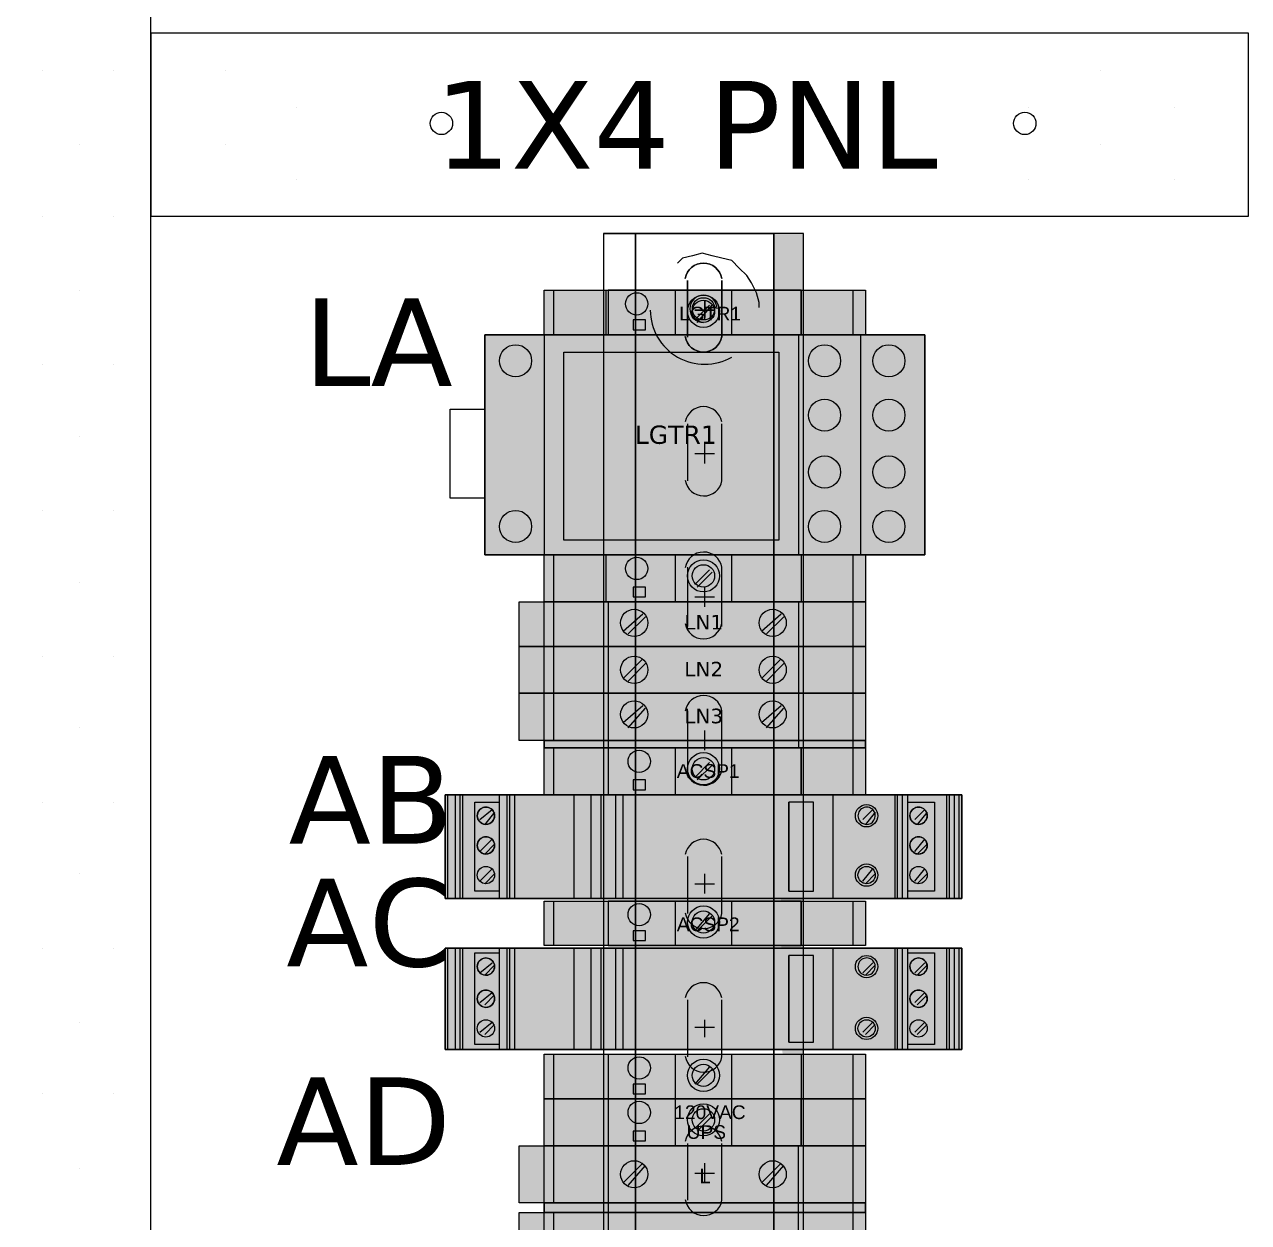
# Model space of a CAD drawing. Extents: x 4719 to 8938, y 1800 to 4482.
# Drawn here: x 6612.1 to 6821.7, y 3513.4 to 3718.5 of the extents above; entities that cross this region are included whole.
import ezdxf

# ---------------------------------------------------------------- set-up
doc = ezdxf.new("R2010")
doc.units = 0
doc.header["$LTSCALE"] = 10
doc.header["$MEASUREMENT"] = 0
doc.layers.add('G02-1-PRDXXXX-E-MRIO-01-P01-01$0$ANNOTATION', color=7, linetype='Continuous')
doc.styles.add('G02-1-PRDXXXX-E-MRIO-01-P01-01$0$PDF Swiss721BT-BoldCondensed', font='arial.ttf')
doc.styles.add('G02-1-PRDXXXX-E-MRIO-01-P01-01$0$PDF Verdana', font='verdana.ttf')

# ---------------------------------------------------------------- blocks, each defined once
blk = doc.blocks.new('G02-1-PRDXXXX-E-MRIO-01-P01-01$0$DV-54809-ZX-350-001')
at = {"layer": 'G02-1-PRDXXXX-E-MRIO-01-P01-01$0$ANNOTATION', "lineweight": 25}
for points in [[(1914.85, 1922.94), (1858.55, 1922.94), (1858.55, 1402.21), (1914.85, 1402.21)], [(1858.55, 1922.94), (1858.55, 1402.21), (1914.85, 1402.21), (1914.85, 1922.94)], [(1914.85, 1917.01), (1914.85, 1885.69), (2102.82, 1885.69), (2102.82, 1917.01)], [(1914.85, 1885.69), (2102.82, 1885.69), (2102.82, 1917.01), (1914.85, 1917.01)], [(2009.69, 1398.4), (2026.62, 1398.4), (2026.62, 1882.72), (2021.54, 1882.72), (2021.54, 1398.4), (2021.54, 1882.72), (2009.69, 1882.72), (1997.83, 1882.72), (1997.83, 1398.4), (1997.83, 1882.72), (1992.33, 1882.72), (1992.33, 1398.4)], [(2026.62, 1398.4), (2026.62, 1882.72), (2021.54, 1882.72), (2021.54, 1398.4), (2021.54, 1882.72), (1997.83, 1882.72), (1997.83, 1398.4), (1997.83, 1882.72), (1992.33, 1882.72), (1992.33, 1398.4)], [(2006.72, 1864.94), (2006.72, 1874.68)], [(2012.65, 1874.68), (2012.65, 1864.94)], [(1982.17, 1865.36), (1982.17, 1872.98), (2037.2, 1872.98), (2037.2, 1865.36), (1982.17, 1865.36), (1982.17, 1872.98), (2037.2, 1872.98), (2037.2, 1865.36)], [(1993.18, 1865.36), (2026.2, 1865.36), (2026.2, 1872.98), (1993.18, 1872.98), (1993.18, 1865.36), (2026.2, 1865.36), (2026.2, 1872.98), (1993.18, 1872.98)], [(2009.69, 1871.29), (2009.69, 1868.33)], [(1997.41, 1866.21), (1999.53, 1866.21), (1999.53, 1867.9), (1997.41, 1867.9)], [(2011.38, 1869.6), (2007.99, 1869.6)], [(1972.01, 1865.36), (1972.01, 1827.69), (2047.37, 1827.69), (2047.37, 1865.36)], [(2047.37, 1865.36), (2047.37, 1827.69), (1972.01, 1827.69), (1972.01, 1865.36)], [(2022.39, 1862.4), (2022.39, 1830.23), (1985.55, 1830.23), (1985.55, 1862.4)], [(1972.01, 1852.66), (1972.01, 1837.42), (1966.08, 1837.42), (1966.08, 1852.66)], [(1982.17, 1819.64), (1982.17, 1827.69), (2037.2, 1827.69), (2037.2, 1819.64), (1982.17, 1819.64), (1982.17, 1827.69), (2037.2, 1827.69), (2037.2, 1819.64)], [(1997.41, 1820.49), (1999.53, 1820.49), (1999.53, 1822.18), (1997.41, 1822.18)], [(1977.93, 1812.02), (1977.93, 1819.64), (2037.2, 1819.64), (2037.2, 1812.02), (1977.93, 1812.02), (1977.93, 1819.64), (2037.2, 1819.64), (2037.2, 1812.02)], [(1977.93, 1803.98), (1977.93, 1812.02), (2037.2, 1812.02), (2037.2, 1803.98), (1977.93, 1803.98), (1977.93, 1812.02), (2037.2, 1812.02), (2037.2, 1803.98)], [(1977.93, 1795.93), (1977.93, 1803.98), (2037.2, 1803.98), (2037.2, 1795.93), (1977.93, 1795.93), (1977.93, 1803.98), (2037.2, 1803.98), (2037.2, 1795.93)], [(2037.2, 1795.93), (2037.2, 1794.66), (1982.17, 1794.66), (1982.17, 1795.93)], [(2037.2, 1795.93), (1982.17, 1795.93), (1982.17, 1794.66), (2037.2, 1794.66)], [(1982.17, 1786.62), (1982.17, 1794.66), (2037.2, 1794.66), (2037.2, 1786.62), (1982.17, 1786.62), (1982.17, 1794.66), (2037.2, 1794.66), (2037.2, 1786.62)], [(1993.18, 1786.62), (2026.2, 1786.62), (2026.2, 1794.66), (1993.18, 1794.66), (1993.18, 1786.62), (2026.2, 1786.62), (2026.2, 1794.66), (1993.18, 1794.66)], [(1997.41, 1787.47), (1999.53, 1787.47), (1999.53, 1789.16), (1997.41, 1789.16)], [(1965.23, 1768.84), (2053.72, 1768.84), (2053.72, 1786.62), (1965.23, 1786.62), (1965.23, 1768.84), (1965.23, 1786.62), (2053.72, 1786.62), (2053.72, 1768.84)], [(1982.17, 1760.79), (1982.17, 1768.41), (2037.2, 1768.41), (2037.2, 1760.79), (1982.17, 1760.79), (1982.17, 1768.41), (2037.2, 1768.41), (2037.2, 1760.79)], [(1993.18, 1760.79), (2026.2, 1760.79), (2026.2, 1768.41), (1993.18, 1768.41), (1993.18, 1760.79), (2026.2, 1760.79), (2026.2, 1768.41), (1993.18, 1768.41)], [(1997.41, 1761.64), (1999.53, 1761.64), (1999.53, 1763.33), (1997.41, 1763.33)], [(1965.23, 1743.01), (2053.72, 1743.01), (2053.72, 1760.37), (1965.23, 1760.37), (1965.23, 1743.01), (1965.23, 1760.37), (2053.72, 1760.37), (2053.72, 1743.01)], [(1982.17, 1734.55), (1982.17, 1742.17), (2037.2, 1742.17), (2037.2, 1734.55), (1982.17, 1734.55), (1982.17, 1742.17), (2037.2, 1742.17), (2037.2, 1734.55)], [(1997.41, 1735.39), (1999.53, 1735.39), (1999.53, 1737.09), (1997.41, 1737.09)], [(1982.17, 1726.5), (1982.17, 1734.55), (2037.2, 1734.55), (2037.2, 1726.5), (1982.17, 1726.5), (1982.17, 1734.55), (2037.2, 1734.55), (2037.2, 1726.5)], [(1993.18, 1726.5), (2026.2, 1726.5), (2026.2, 1734.55), (1993.18, 1734.55), (1993.18, 1726.5), (2026.2, 1726.5), (2026.2, 1734.55), (1993.18, 1734.55)], [(1997.41, 1727.35), (1999.53, 1727.35), (1999.53, 1729.04), (1997.41, 1729.04)], [(1977.93, 1716.77), (1977.93, 1726.5), (2037.2, 1726.5), (2037.2, 1716.77), (1977.93, 1716.77), (1977.93, 1726.5), (2037.2, 1726.5), (2037.2, 1716.77)], [(1977.93, 1705.33), (1977.93, 1715.07), (2037.2, 1715.07), (2037.2, 1705.33), (1977.93, 1705.33), (1977.93, 1715.07), (2037.2, 1715.07), (2037.2, 1705.33)], [(2037.2, 1716.77), (2037.2, 1715.07), (1982.17, 1715.07), (1982.17, 1716.77)], [(2037.2, 1716.77), (1982.17, 1716.77), (1982.17, 1715.07), (2037.2, 1715.07)]]:
    blk.add_lwpolyline(points, close=True, dxfattribs=at)
at = {"layer": 'G02-1-PRDXXXX-E-MRIO-01-P01-01$0$ANNOTATION', "color": 7, "lineweight": 0, "true_color": 0xffffff}
for points in [[(1914.85, 1917.01), (1914.85, 1885.69)], [(2009.69, 1882.72), (1992.33, 1882.72), (2021.54, 1882.72), (1992.33, 1882.72)], [(1982.17, 1865.36), (1982.17, 1872.98)], [(1972.01, 1865.36), (1972.01, 1827.69)], [(1993.18, 1865.36), (2026.2, 1865.36)], [(1982.17, 1819.64), (1982.17, 1827.69)], [(1977.93, 1795.93), (1977.93, 1803.98), (1977.93, 1812.02), (1977.93, 1819.64)], [(1982.17, 1786.62), (1982.17, 1794.66)], [(2037.2, 1795.93), (2037.2, 1794.66)], [(1965.23, 1768.84), (1965.23, 1786.62)], [(1993.18, 1786.62), (2026.2, 1786.62)], [(1982.17, 1760.79), (1982.17, 1768.41)], [(1965.23, 1743.01), (1965.23, 1760.37)], [(1993.18, 1760.79), (2026.2, 1760.79)], [(1982.17, 1726.5), (1982.17, 1734.55), (1982.17, 1742.17)], [(1977.93, 1716.77), (1977.93, 1726.5)], [(1993.18, 1726.5), (2026.2, 1726.5)], [(1977.93, 1705.33), (1977.93, 1715.07)], [(2037.2, 1716.77), (2037.2, 1715.07)]]:
    blk.add_lwpolyline(points, dxfattribs=at)
at = {"layer": 'G02-1-PRDXXXX-E-MRIO-01-P01-01$0$ANNOTATION', "lineweight": 25}
for points in [[(1939.83, 1917.01), (1939.83, 1917.01)], [(1964.81, 1917.01), (1964.81, 1917.01)], [(1990.21, 1917.01), (1990.21, 1917.01)], [(2015.19, 1917.01), (2015.19, 1917.01)], [(2040.17, 1917.01), (2040.17, 1917.01)], [(2065.15, 1917.01), (2065.15, 1917.01)], [(2090.12, 1917.01), (2090.12, 1917.01)], [(1896.23, 1910.66), (1896.23, 1910.66)], [(1908.5, 1910.66), (1908.5, 1910.66)], [(1927.55, 1910.66), (1927.55, 1910.66)], [(2077.42, 1910.66), (2077.42, 1910.66)], [(1939.83, 1904.31), (1939.83, 1904.31)], [(2065.15, 1904.31), (2065.15, 1904.31)], [(2090.12, 1904.31), (2090.12, 1904.31)], [(1902.58, 1897.96), (1902.58, 1897.96)], [(1914.85, 1897.96), (1914.85, 1897.96)], [(1927.55, 1897.96), (1927.55, 1897.96)], [(2077.42, 1897.96), (2077.42, 1897.96)], [(1939.83, 1892.04), (1939.83, 1892.04)], [(2065.15, 1892.04), (2065.15, 1892.04)], [(2090.12, 1892.04), (2090.12, 1892.04)], [(1896.23, 1885.69), (1896.23, 1885.69)], [(1908.5, 1885.69), (1908.5, 1885.69)], [(1927.55, 1885.69), (1927.55, 1885.69)], [(1952.53, 1885.69), (1952.53, 1885.69)], [(1977.51, 1885.69), (1977.51, 1885.69)], [(2002.49, 1885.69), (2002.49, 1885.69)], [(2027.47, 1885.69), (2027.47, 1885.69)], [(2052.45, 1885.69), (2052.45, 1885.69)], [(2077.42, 1885.69), (2077.42, 1885.69)], [(2019, 1870.02), (2019, 1870.87), (2018.58, 1872.56), (2017.73, 1874.25), (2016.88, 1875.52), (2015.61, 1876.79), (2014.34, 1878.06), (2012.65, 1878.49), (2010.96, 1878.91), (2009.26, 1879.34), (2007.57, 1878.91), (2005.88, 1878.49), (2005.03, 1877.64)], [(1902.58, 1872.98), (1902.58, 1872.98)], [(1914.85, 1872.98), (1914.85, 1872.98)], [(1983.86, 1865.36), (1983.86, 1872.98)], [(1992.75, 1872.98), (1992.75, 1865.36)], [(2004.61, 1872.98), (2004.61, 1865.36)], [(2014.34, 1865.36), (2014.34, 1872.98)], [(2026.2, 1872.98), (2026.2, 1865.36)], [(2035.09, 1865.36), (2035.09, 1872.98)], [(2010.53, 1870.44), (2007.99, 1867.9)], [(2008.42, 1867.48), (2010.96, 1870.44)], [(2009.69, 1867.9), (2009.69, 1871.29)], [(2007.99, 1869.6), (2011.38, 1869.6)], [(1982.17, 1865.36), (1982.17, 1827.69)], [(2025.77, 1865.36), (2025.77, 1827.69)], [(2036.36, 1865.36), (2036.36, 1827.69)], [(1896.23, 1860.28), (1896.23, 1860.28)], [(1908.5, 1860.28), (1908.5, 1860.28)], [(2006.72, 1850.12), (2006.72, 1840.39)], [(1902.58, 1848.01), (1902.58, 1848.01)], [(1914.85, 1848.01), (1914.85, 1848.01)], [(2007.99, 1845.04), (2011.38, 1845.04)], [(2009.69, 1843.35), (2009.69, 1846.74)], [(1896.23, 1835.31), (1896.23, 1835.31)], [(1908.5, 1835.31), (1908.5, 1835.31)], [(1983.86, 1795.93), (1983.86, 1803.98), (1983.86, 1812.02), (1983.86, 1819.64), (1983.86, 1827.69)], [(1992.75, 1827.69), (1992.75, 1819.64)], [(2004.61, 1827.69), (2004.61, 1819.64)], [(2014.34, 1819.64), (2014.34, 1827.69)], [(2026.2, 1827.69), (2026.2, 1819.64)], [(2035.09, 1786.62), (2035.09, 1794.66), (2035.09, 1795.93), (2035.09, 1803.98), (2035.09, 1812.02), (2035.09, 1819.64), (2035.09, 1827.69)], [(2006.72, 1825.57), (2006.72, 1815.41)], [(2010.53, 1825.15), (2007.99, 1822.6)], [(2008.42, 1822.18), (2010.96, 1824.72)], [(1902.58, 1823.03), (1902.58, 1823.03)], [(1914.85, 1823.03), (1914.85, 1823.03)], [(2009.69, 1818.79), (2009.69, 1822.18)], [(1982.17, 1795.93), (1982.17, 1803.98), (1982.17, 1812.02), (1982.17, 1819.64)], [(1993.18, 1819.64), (1993.18, 1812.02), (1993.18, 1803.98), (1993.18, 1795.93), (1993.18, 1794.66), (1993.18, 1786.62)], [(2007.99, 1820.49), (2011.38, 1820.49)], [(2009.69, 1819.64), (2009.69, 1819.64)], [(2025.77, 1819.64), (2025.77, 1812.02), (2025.77, 1803.98), (2025.77, 1795.93), (2025.77, 1794.66)], [(1999.1, 1817.52), (1995.72, 1814.56)], [(2022.81, 1817.52), (2019.42, 1814.56)], [(1996.56, 1814.14), (1999.53, 1817.1)], [(2020.27, 1814.14), (2023.23, 1817.1)], [(2009.69, 1812.02), (2009.69, 1812.02)], [(1896.23, 1810.33), (1896.23, 1810.33)], [(1908.5, 1810.33), (1908.5, 1810.33)], [(1999.1, 1809.9), (1995.72, 1806.52)], [(2022.81, 1809.9), (2019.42, 1806.52)], [(1996.56, 1806.09), (1999.53, 1809.06)], [(2020.27, 1806.09), (2023.23, 1809.06)], [(2009.69, 1803.98), (2009.69, 1803.98)], [(1999.1, 1801.86), (1995.72, 1798.9)], [(1996.56, 1798.05), (1999.53, 1801.44)], [(2006.72, 1801.01), (2006.72, 1790.85)], [(2022.81, 1801.86), (2019.42, 1798.9)], [(2020.27, 1798.05), (2023.23, 1801.44)], [(1902.58, 1798.05), (1902.58, 1798.05)], [(1914.85, 1798.05), (1914.85, 1798.05)], [(2009.69, 1794.24), (2009.69, 1797.63)], [(1983.86, 1786.62), (1983.86, 1794.66)], [(2004.61, 1794.66), (2004.61, 1786.62)], [(2007.99, 1795.93), (2011.38, 1795.93)], [(2014.34, 1786.62), (2014.34, 1794.66)], [(2026.2, 1794.66), (2026.2, 1786.62)], [(2010.53, 1792.12), (2007.99, 1789.58)], [(2008.42, 1789.16), (2010.96, 1791.7)], [(1965.66, 1786.62), (1965.66, 1768.84)], [(1966.93, 1786.62), (1966.93, 1768.84)], [(1967.77, 1786.62), (1967.77, 1768.84)], [(1968.2, 1786.62), (1968.2, 1768.84)], [(1974.55, 1768.84), (1974.55, 1786.62)], [(1975.82, 1786.62), (1975.82, 1768.84)], [(1976.24, 1786.62), (1976.24, 1768.84)], [(1977.09, 1786.62), (1977.09, 1768.84)], [(1987.25, 1786.62), (1987.25, 1768.84)], [(1990.21, 1786.62), (1990.21, 1768.84)], [(1991.9, 1786.62), (1991.9, 1768.84)], [(1994.45, 1768.84), (1994.45, 1786.62)], [(1995.72, 1768.84), (1995.72, 1786.62)], [(2031.7, 1768.84), (2031.7, 1786.62), (2027.47, 1786.62)], [(2042.28, 1768.84), (2042.28, 1786.62)], [(2042.71, 1768.84), (2042.71, 1786.62)], [(2043.55, 1768.84), (2043.55, 1786.62)], [(2044.4, 1786.62), (2044.4, 1768.84)], [(2051.18, 1768.84), (2051.18, 1786.62)], [(2051.6, 1768.84), (2051.6, 1786.62)], [(2052.45, 1768.84), (2052.45, 1786.62)], [(2053.29, 1768.84), (2053.29, 1786.62)], [(1896.23, 1785.35), (1896.23, 1785.35)], [(1908.5, 1785.35), (1908.5, 1785.35)], [(1974.55, 1770.11), (1970.31, 1770.11), (1970.31, 1785.35), (1974.55, 1785.35)], [(1971.16, 1782.39), (1973.28, 1784.08)], [(2024.08, 1770.11), (2028.31, 1770.11), (2028.31, 1785.35), (2024.08, 1785.35), (2024.08, 1770.11), (2024.08, 1785.35)], [(2036.78, 1782.39), (2038.47, 1784.08)], [(2044.4, 1785.35), (2049.06, 1785.35), (2049.06, 1770.11), (2044.4, 1770.11)], [(2045.67, 1782.39), (2047.37, 1784.08)], [(1973.7, 1783.66), (1972.01, 1781.54)], [(2038.9, 1783.66), (2037.2, 1781.54)], [(2047.79, 1783.66), (2046.09, 1781.54)], [(1971.16, 1776.88), (1973.28, 1779)], [(1973.7, 1778.15), (1972.01, 1776.46)], [(2045.67, 1776.88), (2047.37, 1779)], [(2047.79, 1778.15), (2046.09, 1776.46)], [(2006.72, 1776.04), (2006.72, 1766.3)], [(1971.16, 1771.8), (1973.28, 1773.92)], [(2036.78, 1771.8), (2038.47, 1773.92)], [(2045.67, 1771.8), (2047.37, 1773.92)], [(1902.58, 1773.07), (1902.58, 1773.07)], [(1914.85, 1773.07), (1914.85, 1773.07)], [(1973.7, 1773.07), (1972.01, 1771.38)], [(2007.99, 1771.38), (2011.38, 1771.38)], [(2009.69, 1769.68), (2009.69, 1773.07)], [(2038.9, 1773.07), (2037.2, 1771.38)], [(2047.79, 1773.07), (2046.09, 1771.38)], [(1983.86, 1760.79), (1983.86, 1768.41)], [(1993.18, 1768.41), (1993.18, 1760.79)], [(2004.61, 1768.41), (2004.61, 1760.79)], [(2014.34, 1760.79), (2014.34, 1768.41)], [(2026.2, 1768.41), (2026.2, 1760.79)], [(2035.09, 1760.79), (2035.09, 1768.41)], [(2010.53, 1766.3), (2007.99, 1763.33)], [(2008.42, 1763.33), (2010.96, 1765.87)], [(1896.23, 1760.37), (1896.23, 1760.37)], [(1908.5, 1760.37), (1908.5, 1760.37)], [(1965.66, 1760.37), (1965.66, 1743.01)], [(1966.93, 1760.37), (1966.93, 1743.01)], [(1967.77, 1760.37), (1967.77, 1743.01)], [(1968.2, 1760.37), (1968.2, 1743.01)], [(1974.55, 1743.86), (1970.31, 1743.86), (1970.31, 1759.52), (1974.55, 1759.52)], [(1974.55, 1743.01), (1974.55, 1760.37)], [(1975.82, 1760.37), (1975.82, 1743.01)], [(1976.24, 1760.37), (1976.24, 1743.01)], [(1977.09, 1760.37), (1977.09, 1743.01)], [(1987.25, 1760.37), (1987.25, 1743.01)], [(1990.21, 1760.37), (1990.21, 1743.01)], [(1991.9, 1760.37), (1991.9, 1743.01)], [(1994.45, 1743.01), (1994.45, 1760.37)], [(1995.72, 1743.01), (1995.72, 1760.37)], [(2024.08, 1744.28), (2028.31, 1744.28), (2028.31, 1759.1), (2024.08, 1759.1), (2024.08, 1744.28), (2024.08, 1759.1)], [(2031.7, 1743.01), (2031.7, 1760.37), (2027.47, 1760.37)], [(2042.28, 1743.01), (2042.28, 1760.37)], [(2042.71, 1743.01), (2042.71, 1760.37)], [(2043.55, 1743.01), (2043.55, 1760.37)], [(2044.4, 1760.37), (2044.4, 1743.01)], [(2044.4, 1759.52), (2049.06, 1759.52), (2049.06, 1743.86), (2044.4, 1743.86)], [(2051.18, 1743.01), (2051.18, 1760.37)], [(2051.6, 1743.01), (2051.6, 1760.37)], [(2052.45, 1743.01), (2052.45, 1760.37)], [(2053.29, 1743.01), (2053.29, 1760.37)], [(1971.16, 1756.14), (1973.28, 1757.83)], [(1973.7, 1757.41), (1972.01, 1755.71)], [(2036.78, 1756.14), (2038.47, 1757.83)], [(2038.9, 1757.41), (2037.2, 1755.71)], [(2045.67, 1756.14), (2047.37, 1757.83)], [(2047.79, 1757.41), (2046.09, 1755.71)], [(1971.16, 1751.06), (1973.28, 1752.75)], [(2045.67, 1751.06), (2047.37, 1752.75)], [(1973.7, 1752.33), (1972.01, 1750.63)], [(2006.72, 1751.48), (2006.72, 1741.74)], [(2047.79, 1752.33), (2046.09, 1750.63)], [(1902.58, 1747.67), (1902.58, 1747.67)], [(1914.85, 1747.67), (1914.85, 1747.67)], [(1971.16, 1745.98), (1973.28, 1747.67)], [(1973.7, 1747.25), (1972.01, 1745.55)], [(2007.99, 1746.82), (2011.38, 1746.82)], [(2009.69, 1745.13), (2009.69, 1748.09)], [(2036.78, 1745.98), (2038.47, 1747.67)], [(2038.9, 1747.25), (2037.2, 1745.55)], [(2045.67, 1745.98), (2047.37, 1747.67)], [(2047.79, 1747.25), (2046.09, 1745.55)], [(1983.86, 1716.77), (1983.86, 1726.5), (1983.86, 1734.55), (1983.86, 1742.17)], [(1993.18, 1742.17), (1993.18, 1734.55), (1993.18, 1726.5), (1993.18, 1716.77), (1993.18, 1715.07), (1993.18, 1705.33), (1993.18, 1703.64), (1993.18, 1693.9), (1993.18, 1692.21)], [(2004.61, 1742.17), (2004.61, 1734.55), (2004.61, 1726.5)], [(2014.34, 1726.5), (2014.34, 1734.55), (2014.34, 1742.17)], [(2026.2, 1742.17), (2026.2, 1734.55), (2026.2, 1726.5)], [(2035.09, 1692.21), (2035.09, 1693.9), (2035.09, 1703.64), (2035.09, 1705.33), (2035.09, 1715.07), (2035.09, 1716.77), (2035.09, 1726.5), (2035.09, 1734.55), (2035.09, 1742.17)], [(2010.53, 1740.05), (2007.99, 1737.09)], [(2008.42, 1737.09), (2010.96, 1739.63)], [(1896.23, 1735.39), (1896.23, 1735.39)], [(1908.5, 1735.39), (1908.5, 1735.39)], [(2010.53, 1732.01), (2007.99, 1729.47)], [(2008.42, 1729.04), (2010.96, 1731.58)], [(1982.17, 1716.77), (1982.17, 1726.5)], [(2006.72, 1726.93), (2006.72, 1717.19)], [(2009.69, 1726.5), (2009.69, 1726.5)], [(2025.77, 1692.21), (2025.77, 1693.9), (2025.77, 1703.64), (2025.77, 1705.33), (2025.77, 1715.07), (2025.77, 1716.77), (2025.77, 1726.5)], [(1999.1, 1723.54), (1995.72, 1720.15)], [(2009.69, 1720.15), (2009.69, 1723.54)], [(2022.81, 1723.54), (2019.42, 1720.15)], [(1902.58, 1722.69), (1902.58, 1722.69)], [(1914.85, 1722.69), (1914.85, 1722.69)], [(1996.56, 1719.73), (1999.53, 1723.12)], [(2007.99, 1721.85), (2011.38, 1721.85)], [(2020.27, 1719.73), (2023.23, 1723.12)], [(1982.17, 1705.33), (1982.17, 1715.07)], [(1983.86, 1705.33), (1983.86, 1715.07)], [(2009.69, 1715.07), (2009.69, 1715.07)]]:
    blk.add_lwpolyline(points, dxfattribs=at)
for points in [[(2012.6, 1875.02, 0.839084), (2006.35, 1875.02, -0.839084)], [(2006.35, 1865.05, 0.845395), (2012.6, 1865.05, -0.845395)]]:
    blk.add_lwpolyline(points, format="xyb", close=True, dxfattribs=at)
for points in [[(2006.35, 1840.49, 0.845395), (2012.65, 1840.39), (2012.65, 1850.12)], [(2012.65, 1815.41), (2012.65, 1825.57, 0.839134), (2006.35, 1825.49)], [(2006.35, 1790.96, 0.845395), (2012.65, 1790.85), (2012.65, 1801.01, 0.839084), (2006.35, 1800.93)], [(1973.53, 1783.72, 0.150884), (1972.91, 1784.33, 0.7381), (1970.91, 1782.33, 1.002177), (1973.53, 1783.72)], [(2038.72, 1783.72, 0.1508), (2038.11, 1784.33, 0.73804), (2036.11, 1782.33, 1.000751), (2038.72, 1783.72)], [(2047.62, 1783.72, 0.150884), (2047, 1784.33, 0.7381), (2045, 1782.33, 1.002177), (2047.62, 1783.72)], [(1973.53, 1778.64, 0.150905), (1972.91, 1779.25, 0.73814), (1970.91, 1777.25, 1.002227), (1973.53, 1778.64)], [(2047.62, 1778.64, 0.150905), (2047, 1779.25, 0.73814), (2045, 1777.25, 1.002227), (2047.62, 1778.64)], [(2006.35, 1766.4, 0.845395), (2012.65, 1766.3), (2012.65, 1776.04)], [(1973.53, 1757.89, 0.1508), (1972.91, 1758.5, 0.737071), (1970.91, 1756.5, 1.002062), (1973.53, 1757.89)], [(2038.72, 1757.89, 0.150716), (2038.11, 1758.5, 0.737011), (2036.11, 1756.5, 1.000637), (2038.72, 1757.89)], [(2047.62, 1757.89, 0.1508), (2047, 1758.5, 0.737071), (2045, 1756.5, 1.002062), (2047.62, 1757.89)], [(1973.53, 1752.39, 0.148696), (1972.91, 1753, 0.739354), (1970.91, 1751, 1.002433), (1973.53, 1752.39)], [(2047.62, 1752.39, 0.148696), (2047, 1753, 0.739354), (2045, 1751, 1.002433), (2047.62, 1752.39)], [(2006.35, 1741.85, 0.845395), (2012.65, 1741.74), (2012.65, 1751.48)], [(2006.35, 1717.29, 0.845395), (2012.65, 1717.19), (2012.65, 1726.93)]]:
    blk.add_lwpolyline(points, format="xyb", dxfattribs=at)
for centre, radius in [((1964.6, 1901.56), 1.91), ((2064.51, 1901.56), 1.91), ((1998.04, 1870.66), 1.91), ((2009.48, 1869.39), 2.75), ((2009.48, 1869.81), 1.91), ((2009.47, 1869.38), 1.91), ((1977.3, 1860.92), 2.75), ((2030.22, 1860.92), 2.75), ((2041.23, 1860.92), 2.75), ((2030.22, 1851.61), 2.75), ((2041.23, 1851.61), 2.75), ((2030.22, 1841.87), 2.75), ((2041.23, 1841.87), 2.75), ((1977.3, 1832.55), 2.75), ((2030.22, 1832.55), 2.75), ((2041.23, 1832.55), 2.75), ((1998.04, 1825.36), 1.91), ((2009.48, 1824.09), 2.75), ((2009.47, 1824.09), 1.91), ((1997.62, 1816.04), 2.33), ((2021.33, 1816.04), 2.33), ((1997.62, 1808), 2.33), ((2021.33, 1808), 2.33), ((1997.62, 1800.38), 2.33), ((2021.33, 1800.38), 2.33), ((1998.47, 1792.33), 1.91), ((2009.48, 1791.07), 2.75), ((2009.47, 1791.06), 1.91), ((1972.22, 1783.02), 1.48), ((2037.41, 1783.02), 1.91), ((2046.31, 1783.02), 1.48), ((1972.22, 1777.94), 1.48), ((2046.31, 1777.94), 1.48), ((1972.22, 1772.86), 1.48), ((2037.41, 1772.86), 1.91), ((2037.42, 1772.86), 1.48), ((2046.31, 1772.86), 1.48), ((1998.47, 1766.09), 1.91), ((2009.48, 1764.82), 2.75), ((2009.47, 1764.82), 1.91), ((2037.41, 1757.19), 1.91), ((1972.22, 1757.2), 1.48), ((2046.31, 1757.2), 1.48), ((1972.22, 1751.69), 1.48), ((2046.31, 1751.69), 1.48), ((2037.41, 1746.61), 1.91), ((1972.22, 1746.61), 1.48), ((2037.42, 1746.61), 1.48), ((2046.31, 1746.61), 1.48), ((1998.47, 1739.84), 1.91), ((2009.48, 1738.57), 2.75), ((2009.47, 1738.57), 1.91), ((1998.47, 1732.22), 1.91), ((2009.48, 1730.95), 2.75), ((2009.47, 1730.95), 1.91), ((1997.62, 1721.63), 2.33), ((2021.33, 1721.63), 2.33)]:
    blk.add_circle(centre, radius, dxfattribs=at)
for centre, radius, start, end in [((2009.47, 1869.81), 2.33, 0.0019, 269.9981), ((2009.69, 1869.64), 9.32, 180.2306, 299.9059), ((2009.48, 1849.91), 3.17, 10.0014, 169.9993), ((2009.47, 1816.46), 3.17, 189.5704, 350.4145), ((2009.48, 1775.83), 3.17, 10.0014, 169.9993), ((2009.48, 1751.27), 3.17, 10.0005, 170.0002), ((2009.47, 1726.71), 3.18, 10.0496, 169.9511)]:
    blk.add_arc(centre, radius, start, end, dxfattribs=at)
at = {"layer": 'G02-1-PRDXXXX-E-MRIO-01-P01-01$0$ANNOTATION', "color": 7, "true_color": 0xffffff, "transparency": 33554559}
for points in [[(2026.62, 1398.4), (2026.62, 1882.72), (2021.54, 1882.72)], [(2037.2, 1865.36), (2037.2, 1872.98), (1982.17, 1865.36)], [(2037.2, 1872.98), (1982.17, 1865.36), (1982.17, 1872.98)], [(1993.18, 1872.98), (2026.2, 1872.98), (1993.18, 1865.36)], [(2026.2, 1872.98), (1993.18, 1865.36), (2026.2, 1865.36)], [(2047.37, 1865.36), (2047.37, 1827.69), (1972.01, 1865.36)], [(2047.37, 1827.69), (1972.01, 1865.36), (1972.01, 1827.69)], [(2037.2, 1819.64), (2037.2, 1827.69), (1982.17, 1819.64)], [(2037.2, 1827.69), (1982.17, 1819.64), (1982.17, 1827.69)], [(2037.2, 1812.02), (2037.2, 1819.64), (1977.93, 1812.02)], [(2037.2, 1819.64), (1977.93, 1812.02), (1977.93, 1819.64)], [(2037.2, 1803.98), (2037.2, 1812.02), (1977.93, 1803.98)], [(2037.2, 1812.02), (1977.93, 1803.98), (1977.93, 1812.02)], [(2037.2, 1795.93), (2037.2, 1803.98), (1977.93, 1795.93)], [(2037.2, 1803.98), (1977.93, 1795.93), (1977.93, 1803.98)], [(1982.17, 1795.93), (1982.17, 1794.66), (2037.2, 1795.93)], [(1982.17, 1794.66), (2037.2, 1795.93), (2037.2, 1794.66)], [(2037.2, 1786.62), (2037.2, 1794.66), (1982.17, 1786.62)], [(2037.2, 1794.66), (1982.17, 1786.62), (1982.17, 1794.66)], [(1993.18, 1794.66), (2026.2, 1794.66), (1993.18, 1786.62)], [(2026.2, 1794.66), (1993.18, 1786.62), (2026.2, 1786.62)], [(2053.72, 1768.84), (2053.72, 1786.62), (1965.23, 1768.84)], [(2053.72, 1786.62), (1965.23, 1768.84), (1965.23, 1786.62)], [(2037.2, 1760.79), (2037.2, 1768.41), (1982.17, 1760.79)], [(2037.2, 1768.41), (1982.17, 1760.79), (1982.17, 1768.41)], [(1993.18, 1768.41), (2026.2, 1768.41), (1993.18, 1760.79)], [(2026.2, 1768.41), (1993.18, 1760.79), (2026.2, 1760.79)], [(2053.72, 1743.01), (2053.72, 1760.37), (1965.23, 1743.01)], [(2053.72, 1760.37), (1965.23, 1743.01), (1965.23, 1760.37)], [(2037.2, 1734.55), (2037.2, 1742.17), (1982.17, 1734.55)], [(2037.2, 1742.17), (1982.17, 1734.55), (1982.17, 1742.17)], [(2037.2, 1726.5), (2037.2, 1734.55), (1982.17, 1726.5)], [(2037.2, 1734.55), (1982.17, 1726.5), (1982.17, 1734.55)], [(1993.18, 1734.55), (2026.2, 1734.55), (1993.18, 1726.5)], [(2026.2, 1734.55), (1993.18, 1726.5), (2026.2, 1726.5)], [(2037.2, 1716.77), (2037.2, 1726.5), (1977.93, 1716.77)], [(2037.2, 1726.5), (1977.93, 1716.77), (1977.93, 1726.5)], [(2037.2, 1705.33), (2037.2, 1715.07), (1977.93, 1705.33)], [(2037.2, 1715.07), (1977.93, 1705.33), (1977.93, 1715.07)], [(1982.17, 1716.77), (1982.17, 1715.07), (2037.2, 1716.77)], [(1982.17, 1715.07), (2037.2, 1716.77), (2037.2, 1715.07)]]:
    blk.add_solid(points, dxfattribs=at)
at = {"layer": 'G02-1-PRDXXXX-E-MRIO-01-P01-01$0$ANNOTATION', "attachment_point": 4}
for s, insert, char_height, style in [('1X4 PNL', (1963.42, 1901.33), 15.016, 'G02-1-PRDXXXX-E-MRIO-01-P01-01$0$PDF Verdana'), ('LA', (1940.98, 1864.08), 15.016, 'G02-1-PRDXXXX-E-MRIO-01-P01-01$0$PDF Verdana'), ('LGTR1', (2005.33, 1868.98), 2.348, 'G02-1-PRDXXXX-E-MRIO-01-P01-01$0$PDF Swiss721BT-BoldCondensed'), ('LGTR1', (1997.71, 1848.23), 3.128, 'G02-1-PRDXXXX-E-MRIO-01-P01-01$0$PDF Verdana'), ('LN1', (2006.18, 1816.16), 2.503, 'G02-1-PRDXXXX-E-MRIO-01-P01-01$0$PDF Verdana'), ('LN2', (2006.18, 1808.12), 2.503, 'G02-1-PRDXXXX-E-MRIO-01-P01-01$0$PDF Verdana'), ('LN3', (2006.18, 1800.08), 2.503, 'G02-1-PRDXXXX-E-MRIO-01-P01-01$0$PDF Verdana'), ('AB', (1938.44, 1785.76), 15.016, 'G02-1-PRDXXXX-E-MRIO-01-P01-01$0$PDF Verdana'), ('ACSP1', (2004.91, 1790.66), 2.348, 'G02-1-PRDXXXX-E-MRIO-01-P01-01$0$PDF Swiss721BT-BoldCondensed'), ('AC', (1938.02, 1764.59), 15.016, 'G02-1-PRDXXXX-E-MRIO-01-P01-01$0$PDF Verdana'), ('ACSP2', (2004.91, 1764.41), 2.348, 'G02-1-PRDXXXX-E-MRIO-01-P01-01$0$PDF Swiss721BT-BoldCondensed'), ('AD', (1936.33, 1730.73), 15.016, 'G02-1-PRDXXXX-E-MRIO-01-P01-01$0$PDF Verdana'), ('120VAC', (2004.48, 1732.24), 2.348, 'G02-1-PRDXXXX-E-MRIO-01-P01-01$0$PDF Swiss721BT-BoldCondensed'), ('UPS', (2006.6, 1728.85), 2.348, 'G02-1-PRDXXXX-E-MRIO-01-P01-01$0$PDF Swiss721BT-BoldCondensed'), ('L', (2008.72, 1721.34), 2.5, 'G02-1-PRDXXXX-E-MRIO-01-P01-01$0$PDF Verdana')]:
    blk.add_mtext(s, dxfattribs=dict(at, insert=insert, char_height=char_height, style=style))

msp = doc.modelspace()

# ---------------------------------------------------------------- block references
msp.add_blockref('G02-1-PRDXXXX-E-MRIO-01-P01-01$0$DV-54809-ZX-350-001', (4718.87, 1800))

doc.saveas('drawing.dxf')
